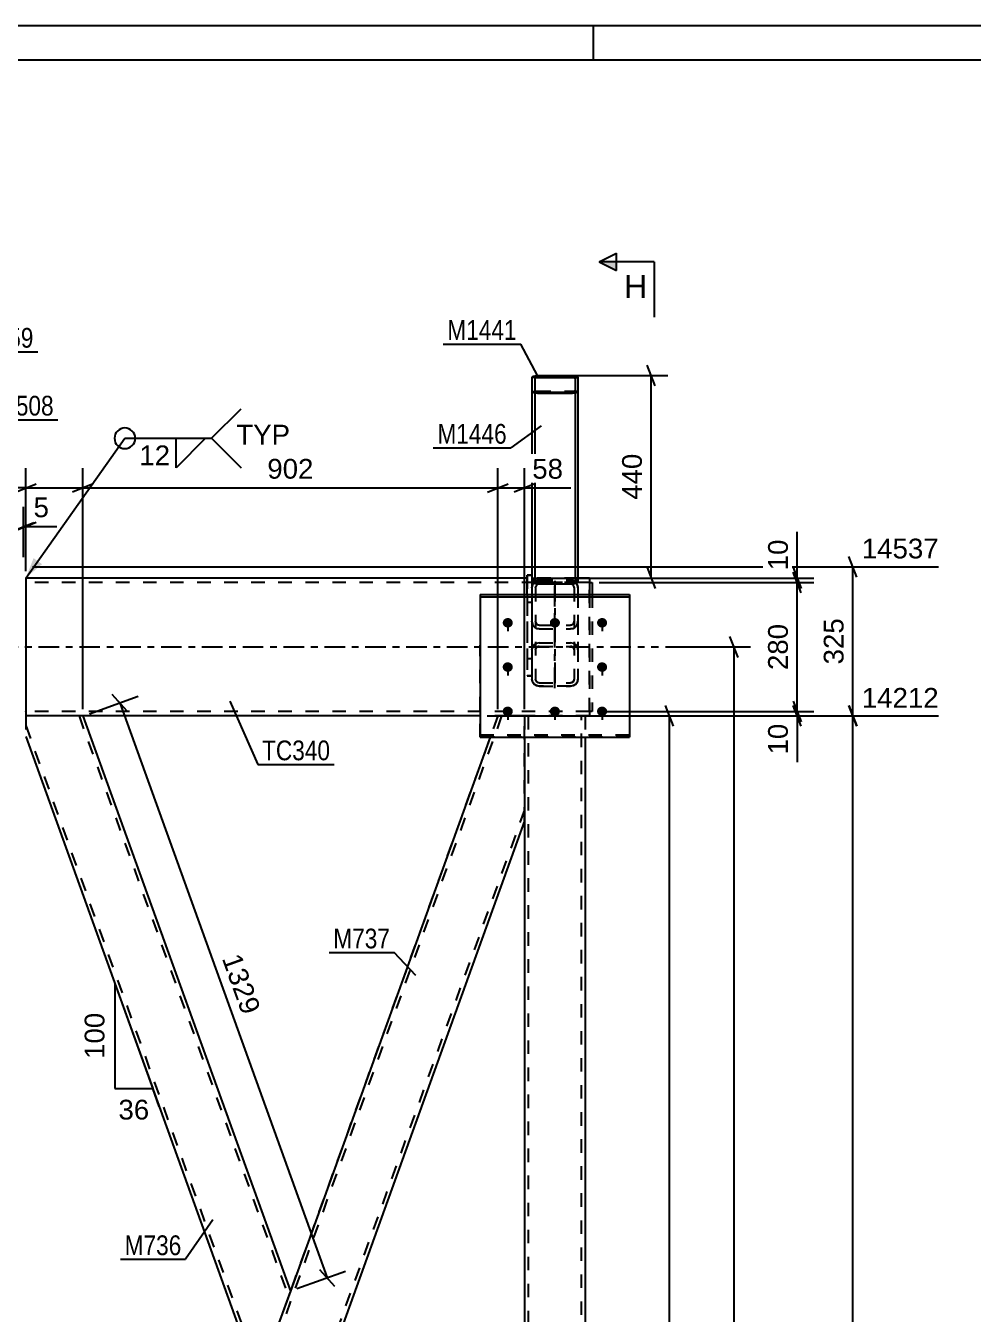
# Model space of a CAD drawing. Header units: millimetres. Extents: x -365 to 476, y -61 to 533.
# Drawn here: x -236.5 to -99.3, y 346.2 to 533 of the extents above; entities that cross this region are included whole.
import ezdxf

# ---------------------------------------------------------------- set-up
doc = ezdxf.new("R2010")
doc.units = ezdxf.units.MM
doc.linetypes.add('DXK_LINE_DOT2', pattern=[3.9198, 1.9599, -1.9599])
doc.linetypes.add('DXK_LINE_DOT3', pattern=[5.9187, 2.979, -0.9799, 0.9799, -0.9799])
doc.styles.add('Arial', font='arial.ttf', dxfattribs={"height": 0.2})
doc.styles.add('Arial Narrow', font='ARIALN.TTF', dxfattribs={"height": 0.2})

# ---------------------------------------------------------------- blocks, each defined once
blk = doc.blocks.new('Unknown-284858020-7668')
at = {"color": 5, "linetype": 'Continuous'}
for p, q in [((475.72, 533.03), (-365.28, 533.03)), ((-154.28, 528.03), (-154.28, 533.03)), ((470.72, 528.03), (-360.28, 528.03))]:
    blk.add_line(p, q, dxfattribs=at)
blk = doc.blocks.new('Part-284858020-14436 - 14428')
at = {"color": 7, "linetype": 'DXK_LINE_DOT2'}
for p, q in [((-162.56, 452.59), (-162.41, 452.62)), ((-162.41, 452.62), (-162.15, 452.68)), ((-162.15, 452.11), (-162.35, 452.07)), ((-162.15, 452.68), (-157.61, 452.68)), ((-162.15, 452.11), (-157.61, 452.11)), ((-157.61, 452.68), (-157.21, 452.59)), ((-157.41, 452.07), (-157.61, 452.11)), ((-163.21, 451.54), (-163.21, 438.29)), ((-162.64, 451.76), (-162.68, 451.54)), ((-162.68, 451.54), (-162.68, 438.29)), ((-157.08, 451.54), (-157.12, 451.76)), ((-157.08, 451.54), (-157.08, 438.29)), ((-156.55, 450.6), (-156.55, 438.29)), ((-163.13, 446.28), (-163.21, 446.72)), ((-162.68, 446.72), (-162.64, 446.5)), ((-157.12, 446.5), (-157.08, 446.72)), ((-156.55, 446.72), (-156.63, 446.28)), ((-162.15, 445.58), (-162.56, 445.67)), ((-162.35, 446.19), (-162.15, 446.15)), ((-162.15, 446.15), (-157.61, 446.15)), ((-162.15, 445.58), (-157.61, 445.58)), ((-157.61, 446.15), (-157.41, 446.19)), ((-157.21, 445.67), (-157.61, 445.58)), ((-163.13, 442.94), (-163.21, 442.55)), ((-162.9, 443.26), (-163.13, 442.94)), ((-162.56, 443.48), (-162.9, 443.26)), ((-162.68, 442.55), (-162.64, 442.75)), ((-162.64, 442.75), (-162.52, 442.91)), ((-162.15, 443.56), (-162.56, 443.48)), ((-162.52, 442.91), (-162.35, 443.02)), ((-162.35, 443.02), (-162.15, 443.05)), ((-162.15, 443.56), (-157.61, 443.56)), ((-162.15, 443.05), (-157.61, 443.05)), ((-157.21, 443.48), (-157.61, 443.56)), ((-157.61, 443.05), (-157.41, 443.02)), ((-157.41, 443.02), (-157.24, 442.91)), ((-157.24, 442.91), (-157.12, 442.75)), ((-156.86, 443.26), (-157.21, 443.48)), ((-157.12, 442.75), (-157.08, 442.55)), ((-156.63, 442.94), (-156.86, 443.26)), ((-156.55, 442.55), (-156.63, 442.94)), ((-163.21, 438.29), (-163.13, 437.91)), ((-163.13, 437.91), (-162.9, 437.59)), ((-162.9, 437.59), (-162.56, 437.37)), ((-162.64, 438.1), (-162.68, 438.29)), ((-162.52, 437.94), (-162.64, 438.1)), ((-162.56, 437.37), (-162.15, 437.29)), ((-162.35, 437.83), (-162.52, 437.94)), ((-162.15, 437.79), (-162.35, 437.83)), ((-162.15, 437.79), (-157.61, 437.79)), ((-162.15, 437.29), (-157.61, 437.29)), ((-157.41, 437.83), (-157.61, 437.79)), ((-157.61, 437.29), (-157.21, 437.37)), ((-157.24, 437.94), (-157.41, 437.83)), ((-157.12, 438.1), (-157.24, 437.94)), ((-157.21, 437.37), (-156.86, 437.59)), ((-157.08, 438.29), (-157.12, 438.1)), ((-156.86, 437.59), (-156.63, 437.91)), ((-156.63, 437.91), (-156.55, 438.29))]:
    blk.add_line(p, q, dxfattribs=at)
at = {"color": 7, "linetype": 'DXK_LINE_DOT3'}
blk.add_line((-159.88, 452.55), (-159.88, 437), dxfattribs=at)
at = {"color": 2, "linetype": 'Continuous'}
for p, q in [((-163.21, 451.54), (-163.13, 451.98)), ((-156.63, 451.98), (-156.55, 451.54)), ((-156.55, 451.54), (-156.55, 450.6))]:
    blk.add_line(p, q, dxfattribs=at)
for centre, start, end in [((-162.1, 451.58), 145.5068, 159.2417), ((-157.66, 451.58), 20.7583, 34.4932)]:
    blk.add_arc(centre, 1.1, start, end, dxfattribs=at)
at = {"color": 7, "linetype": 'DXK_LINE_DOT2'}
for centre, radius, start, end in [((-162.1, 451.58), 1.1, 114.32, 145.5068), ((-162.12, 451.56), 0.552, 114.32, 159.2417), ((-157.64, 451.56), 0.552, 20.7583, 65.68), ((-157.66, 451.58), 1.1, 34.4932, 65.68), ((-162.12, 446.7), 0.552, 200.7583, 245.68), ((-157.64, 446.7), 0.552, 294.32, 339.2417), ((-162.1, 446.67), 1.1, 200.7583, 245.68), ((-157.66, 446.67), 1.1, 294.32, 339.2417)]:
    blk.add_arc(centre, radius, start, end, dxfattribs=at)
blk = doc.blocks.new('Part-284858020-14429 - 14428')
at = {"color": 2, "linetype": 'Continuous'}
for p, q in [((-236.54, 452.97), (-236.54, 432.97)), ((-163.88, 452.97), (-236.54, 452.97)), ((-154.88, 452.97), (-156.55, 452.97)), ((-154.88, 452.97), (-154.88, 451.63)), ((-154.88, 451.63), (-154.88, 450.6)), ((-170.71, 432.97), (-236.54, 432.97))]:
    blk.add_line(p, q, dxfattribs=at)
at = {"color": 7, "linetype": 'DXK_LINE_DOT2'}
for p, q in [((-154.88, 452.3), (-236.54, 452.3)), ((-156.55, 452.97), (-163.88, 452.97)), ((-154.88, 452.86), (-154.88, 451.63)), ((-154.88, 450.6), (-154.88, 432.97)), ((-236.54, 433.63), (-236.54, 433.68)), ((-154.88, 433.63), (-236.54, 433.63)), ((-154.88, 433.63), (-154.88, 433.68)), ((-154.88, 432.97), (-170.71, 432.97))]:
    blk.add_line(p, q, dxfattribs=at)
at = {"color": 7, "linetype": 'DXK_LINE_DOT3'}
blk.add_line((-246.54, 442.97), (-144.88, 442.97), dxfattribs=at)
blk = doc.blocks.new('Part-284858020-14432 - 14428')
at = {"color": 2, "linetype": 'Continuous'}
for p, q in [((-236.55, 432.97), (-236.54, 432.97)), ((-228.26, 432.97), (-198.21, 349.61)), ((-236.55, 430), (-202.89, 336.63)), ((-198.21, 349.61), (-198.78, 348.03)), ((-198.78, 348.03), (-202.89, 336.63))]:
    blk.add_line(p, q, dxfattribs=at)
at = {"color": 7, "linetype": 'DXK_LINE_DOT2'}
for p, q in [((-228.26, 432.97), (-236.55, 432.97)), ((-236.55, 432.97), (-236.55, 430)), ((-236.55, 431.57), (-202.61, 337.42)), ((-236.54, 432.97), (-236.48, 432.97)), ((-228.83, 432.97), (-198.5, 348.82)), ((-198.26, 349.49), (-198.78, 348.03)), ((-202.61, 337.42), (-202.58, 337.48))]:
    blk.add_line(p, q, dxfattribs=at)
blk = doc.blocks.new('Part-284858020-14433 - 14428')
at = {"color": 7, "linetype": 'DXK_LINE_DOT2'}
for p, q in [((-164.28, 417.79), (-164.28, 432.97)), ((-164.28, 432.97), (-155.48, 432.97)), ((-163.75, 432.97), (-163.75, 240.3)), ((-156.01, 240.3), (-156.01, 432.97)), ((-155.48, 432.97), (-155.48, 429.88))]:
    blk.add_line(p, q, dxfattribs=at)
at = {"color": 2, "linetype": 'Continuous'}
for p, q in [((-155.48, 429.88), (-155.48, 240.3)), ((-164.28, 417.79), (-164.28, 255.48))]:
    blk.add_line(p, q, dxfattribs=at)
blk = doc.blocks.new('Part-284858020-14447 - 14428')
at = {"color": 7, "linetype": 'DXK_LINE_DOT2'}
for p, q in [((-162.15, 452.68), (-162.56, 452.59)), ((-162.35, 452.07), (-162.15, 452.11)), ((-162.15, 452.68), (-157.61, 452.68)), ((-162.15, 452.11), (-157.61, 452.11)), ((-157.21, 452.59), (-157.61, 452.68)), ((-157.61, 452.11), (-157.41, 452.07)), ((-163.13, 451.98), (-163.21, 451.54)), ((-163.21, 451.54), (-163.21, 438.29)), ((-162.68, 451.54), (-162.64, 451.76)), ((-162.68, 451.54), (-162.68, 438.29)), ((-157.12, 451.76), (-157.08, 451.54)), ((-157.08, 451.54), (-157.08, 438.29)), ((-156.55, 451.54), (-156.63, 451.98)), ((-156.55, 451.54), (-156.55, 438.29)), ((-163.21, 446.72), (-163.13, 446.28)), ((-162.64, 446.5), (-162.68, 446.72)), ((-157.08, 446.72), (-157.12, 446.5)), ((-156.63, 446.28), (-156.55, 446.72)), ((-162.56, 445.67), (-162.15, 445.58)), ((-162.15, 446.15), (-162.35, 446.19)), ((-162.15, 446.15), (-157.61, 446.15)), ((-162.15, 445.58), (-157.61, 445.58)), ((-157.41, 446.19), (-157.61, 446.15)), ((-157.61, 445.58), (-157.24, 445.66)), ((-157.24, 445.66), (-157.21, 445.67)), ((-163.21, 442.55), (-163.13, 442.94)), ((-163.13, 442.94), (-162.9, 443.26)), ((-162.64, 442.75), (-162.68, 442.55)), ((-162.52, 442.91), (-162.64, 442.75)), ((-162.35, 443.02), (-162.52, 442.91)), ((-162.15, 443.05), (-162.35, 443.02)), ((-162.15, 443.05), (-157.61, 443.05)), ((-157.41, 443.02), (-157.61, 443.05)), ((-157.24, 442.91), (-157.41, 443.02)), ((-157.12, 442.75), (-157.24, 442.91)), ((-157.08, 442.55), (-157.12, 442.75)), ((-156.86, 443.26), (-156.63, 442.94)), ((-156.63, 442.94), (-156.55, 442.55)), ((-163.13, 437.91), (-163.21, 438.29)), ((-162.9, 437.58), (-163.13, 437.91)), ((-162.56, 437.37), (-162.9, 437.58)), ((-162.68, 438.29), (-162.64, 438.1)), ((-162.64, 438.1), (-162.52, 437.94)), ((-162.15, 437.29), (-162.56, 437.37)), ((-162.52, 437.94), (-162.35, 437.83)), ((-162.35, 437.83), (-162.15, 437.79)), ((-162.15, 437.79), (-157.61, 437.79)), ((-157.61, 437.29), (-162.15, 437.29)), ((-157.61, 437.79), (-157.41, 437.83)), ((-157.21, 437.37), (-157.61, 437.29)), ((-157.41, 437.83), (-157.24, 437.94)), ((-157.24, 437.94), (-157.12, 438.1)), ((-156.86, 437.58), (-157.21, 437.37)), ((-157.12, 438.1), (-157.08, 438.29)), ((-156.63, 437.91), (-156.86, 437.58)), ((-156.55, 438.29), (-156.63, 437.91))]:
    blk.add_line(p, q, dxfattribs=at)
at = {"color": 7, "linetype": 'DXK_LINE_DOT3'}
blk.add_line((-159.88, 437), (-159.88, 452.55), dxfattribs=at)
at = {"color": 7, "linetype": 'DXK_LINE_DOT2'}
for centre, radius, start, end in [((-162.1, 451.58), 1.1, 114.32, 159.2417), ((-162.12, 451.56), 0.552, 114.32, 159.2417), ((-157.64, 451.56), 0.552, 20.7583, 65.68), ((-157.66, 451.58), 1.1, 20.7583, 65.68), ((-162.12, 446.7), 0.552, 200.7583, 245.68), ((-157.64, 446.7), 0.552, 294.32, 339.2417), ((-162.1, 446.67), 1.1, 200.7583, 245.68), ((-157.66, 446.67), 1.1, 294.32, 339.2417)]:
    blk.add_arc(centre, radius, start, end, dxfattribs=at)
blk = doc.blocks.new('Part-284858020-14449 - 14428')
at = {"color": 7, "linetype": 'DXK_LINE_DOT2'}
for p, q in [((-170.71, 429.88), (-170.71, 443.25)), ((-149.05, 443.25), (-149.05, 429.88)), ((-170.71, 430.24), (-149.05, 430.24)), ((-149.05, 429.88), (-170.71, 429.88))]:
    blk.add_line(p, q, dxfattribs=at)
blk = doc.blocks.new('Part-284858020-14450 - 14428')
at = {"color": 2, "linetype": 'Continuous'}
for p, q in [((-170.71, 450.6), (-149.05, 450.6)), ((-170.71, 450.6), (-170.71, 429.88)), ((-170.71, 450.24), (-149.05, 450.24)), ((-149.05, 450.6), (-149.05, 429.88)), ((-170.71, 429.88), (-149.05, 429.88))]:
    blk.add_line(p, q, dxfattribs=at)
at = {"color": 7, "linetype": 'DXK_LINE_DOT2'}
blk.add_line((-170.71, 430.24), (-149.05, 430.24), dxfattribs=at)
blk = doc.blocks.new('Part-284858020-14461 - 14428')
at = {"color": 7, "linetype": 'DXK_LINE_DOT2'}
for p, q in [((-163.21, 453.38), (-163.88, 453.38)), ((-163.88, 453.38), (-163.88, 438.81)), ((-163.21, 453.38), (-163.21, 438.81)), ((-163.88, 449.46), (-163.21, 449.46)), ((-163.88, 441.32), (-163.21, 441.32)), ((-163.21, 438.81), (-163.88, 438.81))]:
    blk.add_line(p, q, dxfattribs=at)
blk = doc.blocks.new('Part-284858020-14462 - 14428')
at = {"color": 2, "linetype": 'Continuous'}
for p, q in [((-163.88, 450.6), (-163.88, 453.38)), ((-163.88, 453.38), (-163.21, 453.38)), ((-163.21, 453.1), (-163.21, 450.6))]:
    blk.add_line(p, q, dxfattribs=at)
at = {"color": 7, "linetype": 'DXK_LINE_DOT2'}
for p, q in [((-163.21, 453.38), (-163.21, 451.54)), ((-163.88, 450.6), (-163.88, 438.81)), ((-163.21, 450.6), (-163.21, 438.81)), ((-163.88, 449.46), (-163.21, 449.46)), ((-163.88, 441.32), (-163.21, 441.32)), ((-163.88, 438.81), (-163.21, 438.81))]:
    blk.add_line(p, q, dxfattribs=at)
blk = doc.blocks.new('Part-284858020-14485 - 14428')
at = {"color": 2, "linetype": 'Continuous'}
for p, q in [((-163.21, 482.03), (-163.15, 482.14)), ((-163.21, 482.03), (-163.21, 481.91)), ((-163.15, 482.14), (-162.98, 482.24)), ((-162.98, 482.24), (-162.72, 482.3)), ((-162.72, 482.3), (-162.41, 482.32)), ((-162.41, 482.32), (-157.35, 482.32)), ((-157.35, 482.32), (-157.04, 482.3)), ((-157.04, 482.3), (-156.78, 482.24)), ((-156.78, 482.24), (-156.61, 482.14)), ((-156.61, 482.14), (-156.55, 482.03)), ((-156.55, 482.03), (-156.55, 481.91))]:
    blk.add_line(p, q, dxfattribs=at)
at = {"color": 7, "linetype": 'DXK_LINE_DOT2'}
for p, q in [((-163.21, 481.91), (-163.21, 452.52)), ((-162.78, 482.09), (-162.81, 482.03)), ((-162.81, 482.03), (-162.81, 452.52)), ((-162.7, 482.13), (-162.78, 482.09)), ((-162.57, 482.16), (-162.7, 482.13)), ((-162.41, 482.18), (-162.57, 482.16)), ((-162.41, 482.18), (-157.35, 482.18)), ((-157.19, 482.16), (-157.35, 482.18)), ((-157.06, 482.13), (-157.19, 482.16)), ((-156.98, 482.09), (-157.06, 482.13)), ((-156.95, 482.03), (-156.98, 482.09)), ((-156.95, 482.03), (-156.95, 452.52)), ((-156.55, 481.91), (-156.55, 452.52)), ((-163.15, 480.07), (-163.21, 480.19)), ((-162.98, 479.98), (-163.15, 480.07)), ((-162.81, 480.19), (-162.78, 480.13)), ((-162.78, 480.13), (-162.7, 480.08)), ((-162.7, 480.08), (-162.57, 480.05)), ((-162.57, 480.05), (-162.41, 480.04)), ((-162.41, 480.04), (-157.35, 480.04)), ((-157.35, 480.04), (-157.19, 480.05)), ((-157.19, 480.05), (-157.06, 480.08)), ((-157.06, 480.08), (-156.98, 480.13)), ((-156.98, 480.13), (-156.95, 480.19)), ((-156.61, 480.07), (-156.78, 479.98)), ((-156.55, 480.19), (-156.61, 480.07)), ((-162.72, 479.92), (-162.98, 479.98)), ((-162.41, 479.89), (-162.72, 479.92)), ((-162.41, 479.89), (-157.35, 479.89)), ((-157.04, 479.92), (-157.35, 479.89)), ((-156.78, 479.98), (-157.04, 479.92)), ((-156.55, 452.97), (-163.21, 452.97)), ((-163.21, 452.67), (-162.81, 452.67)), ((-163.21, 452.52), (-163.15, 452.41)), ((-163.15, 452.41), (-162.98, 452.31)), ((-162.98, 452.31), (-162.72, 452.25)), ((-162.78, 452.46), (-162.81, 452.52)), ((-162.7, 452.41), (-162.78, 452.46)), ((-162.72, 452.25), (-162.41, 452.23)), ((-162.57, 452.38), (-162.7, 452.41)), ((-162.41, 452.37), (-162.57, 452.38)), ((-162.41, 452.37), (-157.35, 452.37)), ((-162.41, 452.23), (-157.35, 452.23)), ((-157.19, 452.38), (-157.35, 452.37)), ((-157.35, 452.23), (-157.04, 452.25)), ((-157.06, 452.41), (-157.19, 452.38)), ((-156.98, 452.46), (-157.06, 452.41)), ((-157.04, 452.25), (-156.78, 452.31)), ((-156.95, 452.52), (-156.98, 452.46)), ((-156.95, 452.67), (-156.55, 452.67)), ((-156.78, 452.31), (-156.61, 452.41)), ((-156.61, 452.41), (-156.55, 452.52))]:
    blk.add_line(p, q, dxfattribs=at)
blk = doc.blocks.new('Part-284858020-14488 - 14428')
at = {"color": 2, "linetype": 'Continuous'}
for p, q in [((-163.15, 482.02), (-163.21, 481.91)), ((-163.21, 481.91), (-163.21, 453.1)), ((-162.98, 482.12), (-163.15, 482.02)), ((-162.72, 482.18), (-162.98, 482.12)), ((-162.81, 481.91), (-162.78, 481.97)), ((-162.81, 481.91), (-162.81, 480.07)), ((-162.78, 481.97), (-162.7, 482.01)), ((-162.41, 482.2), (-162.72, 482.18)), ((-162.7, 482.01), (-162.57, 482.04)), ((-162.57, 482.04), (-162.41, 482.05)), ((-162.41, 482.2), (-157.35, 482.2)), ((-162.41, 482.05), (-157.35, 482.05)), ((-157.04, 482.18), (-157.35, 482.2)), ((-157.35, 482.05), (-157.19, 482.04)), ((-157.19, 482.04), (-157.06, 482.01)), ((-157.06, 482.01), (-156.98, 481.97)), ((-156.78, 482.12), (-157.04, 482.18)), ((-156.98, 481.97), (-156.95, 481.91)), ((-156.95, 481.91), (-156.95, 480.07)), ((-156.61, 482.02), (-156.78, 482.12)), ((-156.55, 481.91), (-156.61, 482.02)), ((-156.55, 481.91), (-156.55, 452.4)), ((-163.21, 480.07), (-163.15, 479.95)), ((-162.78, 480.01), (-162.81, 480.07)), ((-156.95, 480.07), (-156.98, 480.01)), ((-156.61, 479.95), (-156.55, 480.07)), ((-163.15, 479.95), (-162.98, 479.86)), ((-162.98, 479.86), (-162.72, 479.8)), ((-162.7, 479.96), (-162.78, 480.01)), ((-162.72, 479.8), (-162.41, 479.77)), ((-162.57, 479.93), (-162.7, 479.96)), ((-162.41, 479.92), (-162.57, 479.93)), ((-162.41, 479.92), (-157.35, 479.92)), ((-162.41, 479.77), (-157.35, 479.77)), ((-157.19, 479.93), (-157.35, 479.92)), ((-157.35, 479.77), (-157.04, 479.8)), ((-157.06, 479.96), (-157.19, 479.93)), ((-156.98, 480.01), (-157.06, 479.96)), ((-157.04, 479.8), (-156.78, 479.86)), ((-156.78, 479.86), (-156.61, 479.95)), ((-163.15, 452.28), (-163.21, 452.4)), ((-162.98, 452.19), (-163.15, 452.28)), ((-162.72, 452.13), (-162.98, 452.19)), ((-162.41, 452.11), (-162.72, 452.13)), ((-162.41, 452.11), (-157.35, 452.11)), ((-157.04, 452.13), (-157.35, 452.11)), ((-156.78, 452.19), (-157.04, 452.13)), ((-156.61, 452.28), (-156.78, 452.19)), ((-156.55, 452.4), (-156.61, 452.28))]:
    blk.add_line(p, q, dxfattribs=at)
at = {"color": 7, "linetype": 'DXK_LINE_DOT2'}
for p, q in [((-162.81, 480.07), (-162.81, 452.4)), ((-156.95, 480.07), (-156.95, 452.4)), ((-163.21, 453.1), (-163.21, 452.4)), ((-156.55, 452.97), (-163.21, 452.97)), ((-163.21, 452.67), (-162.81, 452.67)), ((-162.81, 452.4), (-162.78, 452.34)), ((-162.78, 452.34), (-162.7, 452.29)), ((-162.7, 452.29), (-162.57, 452.26)), ((-162.57, 452.26), (-162.41, 452.25)), ((-162.41, 452.25), (-157.35, 452.25)), ((-157.35, 452.25), (-157.19, 452.26)), ((-157.19, 452.26), (-157.06, 452.29)), ((-157.06, 452.29), (-156.98, 452.34)), ((-156.98, 452.34), (-156.95, 452.4)), ((-156.95, 452.67), (-156.55, 452.67))]:
    blk.add_line(p, q, dxfattribs=at)
blk = doc.blocks.new('Part-284858020-14496 - 14428')
at = {"color": 2, "linetype": 'Continuous'}
for p, q in [((-154.88, 452.3), (-154.48, 452.3)), ((-154.48, 452.3), (-154.48, 450.6))]:
    blk.add_line(p, q, dxfattribs=at)
at = {"color": 7, "linetype": 'DXK_LINE_DOT2'}
for p, q in [((-154.88, 433.63), (-154.88, 452.3)), ((-154.48, 450.6), (-154.48, 433.63)), ((-154.48, 433.63), (-154.88, 433.63))]:
    blk.add_line(p, q, dxfattribs=at)
blk = doc.blocks.new('Part-284858020-14498 - 14428')
at = {"color": 7, "linetype": 'DXK_LINE_DOT2'}
for p, q in [((-167.6, 432.97), (-236.55, 241.69)), ((-168.16, 432.97), (-202.89, 336.63)), ((-164.28, 432.97), (-168.16, 432.97)), ((-164.28, 432.97), (-164.28, 429.88)), ((-164.28, 419.36), (-228.83, 240.3)), ((-198.21, 349.61), (-202.89, 336.63))]:
    blk.add_line(p, q, dxfattribs=at)
at = {"color": 2, "linetype": 'Continuous'}
for p, q in [((-169.27, 429.88), (-198.21, 349.61)), ((-164.28, 429.88), (-164.28, 417.79)), ((-164.28, 417.79), (-193.54, 336.63))]:
    blk.add_line(p, q, dxfattribs=at)
blk = doc.blocks.new('Bolt-284858020-14542 - 14428')
at = {"color": 1, "linetype": 'DXK_LINE_DOT2'}
for p, q in [((-166.71, 440.72), (-166.71, 438.83)), ((-153.05, 440.72), (-153.05, 438.83)), ((-166.71, 434.3), (-166.71, 432.41)), ((-159.88, 434.3), (-159.88, 432.41)), ((-153.05, 434.3), (-153.05, 432.41))]:
    blk.add_line(p, q, dxfattribs=at)
blk = doc.blocks.new('Bolt-284858020-14543 - 14428')
at = {"linetype": 'Continuous'}
for points in [[(-166.71, 447.17), (-166.56, 447.15), (-166.42, 447.11), (-166.28, 447.04), (-166.17, 446.94), (-166.08, 446.82), (-166.02, 446.69), (-165.98, 446.55), (-165.98, 446.41), (-166.02, 446.27), (-166.08, 446.14), (-166.17, 446.02), (-166.28, 445.92), (-166.42, 445.85), (-166.56, 445.81), (-166.71, 445.79), (-166.87, 445.81), (-167.01, 445.85), (-167.14, 445.92), (-167.26, 446.02), (-167.35, 446.14), (-167.41, 446.27), (-167.44, 446.41), (-167.44, 446.55), (-167.41, 446.69), (-167.35, 446.82), (-167.26, 446.94), (-167.14, 447.04), (-167.01, 447.11), (-166.87, 447.15)], [(-159.88, 447.17), (-159.73, 447.15), (-159.58, 447.11), (-159.45, 447.04), (-159.34, 446.94), (-159.25, 446.82), (-159.18, 446.69), (-159.15, 446.55), (-159.15, 446.41), (-159.18, 446.27), (-159.25, 446.14), (-159.34, 446.02), (-159.45, 445.92), (-159.58, 445.85), (-159.73, 445.81), (-159.88, 445.79), (-160.03, 445.81), (-160.18, 445.85), (-160.31, 445.92), (-160.43, 446.02), (-160.52, 446.14), (-160.58, 446.27), (-160.61, 446.41), (-160.61, 446.55), (-160.58, 446.69), (-160.52, 446.82), (-160.43, 446.94), (-160.31, 447.04), (-160.18, 447.11), (-160.03, 447.15)], [(-153.05, 447.17), (-152.89, 447.15), (-152.75, 447.11), (-152.62, 447.04), (-152.5, 446.94), (-152.41, 446.82), (-152.35, 446.69), (-152.32, 446.55), (-152.32, 446.41), (-152.35, 446.27), (-152.41, 446.14), (-152.5, 446.02), (-152.62, 445.92), (-152.75, 445.85), (-152.89, 445.81), (-153.05, 445.79), (-153.2, 445.81), (-153.35, 445.85), (-153.48, 445.92), (-153.59, 446.02), (-153.68, 446.14), (-153.74, 446.27), (-153.78, 446.41), (-153.78, 446.55), (-153.74, 446.69), (-153.68, 446.82), (-153.59, 446.94), (-153.48, 447.04), (-153.35, 447.11), (-153.2, 447.15)], [(-166.71, 440.75), (-166.56, 440.73), (-166.42, 440.69), (-166.28, 440.62), (-166.17, 440.52), (-166.08, 440.4), (-166.02, 440.27), (-165.98, 440.13), (-165.98, 439.99), (-166.02, 439.85), (-166.08, 439.71), (-166.17, 439.6), (-166.28, 439.5), (-166.42, 439.43), (-166.56, 439.38), (-166.71, 439.37), (-166.87, 439.38), (-167.01, 439.43), (-167.14, 439.5), (-167.26, 439.6), (-167.35, 439.71), (-167.41, 439.85), (-167.44, 439.99), (-167.44, 440.13), (-167.41, 440.27), (-167.35, 440.4), (-167.26, 440.52), (-167.14, 440.62), (-167.01, 440.69), (-166.87, 440.73)], [(-153.05, 440.75), (-152.89, 440.73), (-152.75, 440.69), (-152.62, 440.62), (-152.5, 440.52), (-152.41, 440.4), (-152.35, 440.27), (-152.32, 440.13), (-152.32, 439.99), (-152.35, 439.85), (-152.41, 439.71), (-152.5, 439.6), (-152.62, 439.5), (-152.75, 439.43), (-152.89, 439.38), (-153.05, 439.37), (-153.2, 439.38), (-153.35, 439.43), (-153.48, 439.5), (-153.59, 439.6), (-153.68, 439.71), (-153.74, 439.85), (-153.78, 439.99), (-153.78, 440.13), (-153.74, 440.27), (-153.68, 440.4), (-153.59, 440.52), (-153.48, 440.62), (-153.35, 440.69), (-153.2, 440.73)], [(-166.71, 434.33), (-166.56, 434.31), (-166.42, 434.27), (-166.28, 434.2), (-166.17, 434.1), (-166.08, 433.98), (-166.02, 433.85), (-165.98, 433.71), (-165.98, 433.57), (-166.02, 433.42), (-166.08, 433.29), (-166.17, 433.18), (-166.28, 433.08), (-166.42, 433.01), (-166.56, 432.96), (-166.71, 432.95), (-166.87, 432.96), (-167.01, 433.01), (-167.14, 433.08), (-167.26, 433.18), (-167.35, 433.29), (-167.41, 433.42), (-167.44, 433.57), (-167.44, 433.71), (-167.41, 433.85), (-167.35, 433.98), (-167.26, 434.1), (-167.14, 434.2), (-167.01, 434.27), (-166.87, 434.31)], [(-159.88, 434.33), (-159.73, 434.31), (-159.58, 434.27), (-159.45, 434.2), (-159.34, 434.1), (-159.25, 433.98), (-159.18, 433.85), (-159.15, 433.71), (-159.15, 433.57), (-159.18, 433.42), (-159.25, 433.29), (-159.34, 433.18), (-159.45, 433.08), (-159.58, 433.01), (-159.73, 432.96), (-159.88, 432.95), (-160.03, 432.96), (-160.18, 433.01), (-160.31, 433.08), (-160.43, 433.18), (-160.52, 433.29), (-160.58, 433.42), (-160.61, 433.57), (-160.61, 433.71), (-160.58, 433.85), (-160.52, 433.98), (-160.43, 434.1), (-160.31, 434.2), (-160.18, 434.27), (-160.03, 434.31)], [(-153.05, 434.33), (-152.89, 434.31), (-152.75, 434.27), (-152.62, 434.2), (-152.5, 434.1), (-152.41, 433.98), (-152.35, 433.85), (-152.32, 433.71), (-152.32, 433.57), (-152.35, 433.42), (-152.41, 433.29), (-152.5, 433.18), (-152.62, 433.08), (-152.75, 433.01), (-152.89, 432.96), (-153.05, 432.95), (-153.2, 432.96), (-153.35, 433.01), (-153.48, 433.08), (-153.59, 433.18), (-153.68, 433.29), (-153.74, 433.42), (-153.78, 433.57), (-153.78, 433.71), (-153.74, 433.85), (-153.68, 433.98), (-153.59, 434.1), (-153.48, 434.2), (-153.35, 434.27), (-153.2, 434.31)]]:
    blk.add_hatch(color=1, dxfattribs=at).paths.add_polyline_path(points)
at = {"color": 1, "linetype": 'Continuous'}
for p, q in [((-166.71, 447.14), (-166.71, 445.25)), ((-159.88, 447.14), (-159.88, 445.25)), ((-153.05, 447.14), (-153.05, 445.25)), ((-166.71, 440.72), (-166.71, 438.83)), ((-153.05, 440.72), (-153.05, 438.83)), ((-166.71, 434.3), (-166.71, 432.41)), ((-159.88, 434.3), (-159.88, 432.41)), ((-153.05, 434.3), (-153.05, 432.41))]:
    blk.add_line(p, q, dxfattribs=at)
blk = doc.blocks.new('StraightDimension-284858020-29409 - 14428')
at = {"color": 7, "linetype": 'Continuous'}
for p, q in [((-116.11, 431.47), (-117.31, 434.47)), ((-169.71, 432.97), (-104.29, 432.97)), ((-116.71, 220.3), (-116.71, 432.97))]:
    blk.add_line(p, q, dxfattribs=at)
at = {"color": 0, "linetype": 'Continuous'}
blk.add_wipeout([(-103.69, 433.57), (-103.69, 437.77), (-116.01, 437.77), (-116.01, 433.57)], dxfattribs=at)
at = {"color": 3, "linetype": 'Continuous', "style": 'Arial'}
blk.add_text('14212', height=2.865, dxfattribs=at).set_placement((-115.41, 434.17))
blk = doc.blocks.new('StraightDimension-284858020-29408 - 14428')
at = {"color": 7, "linetype": 'Continuous'}
for p, q in [((-116.11, 453.11), (-117.31, 456.11)), ((-235.55, 454.61), (-104.29, 454.61)), ((-116.71, 432.97), (-116.71, 454.61)), ((-117.31, 434.47), (-116.11, 431.47)), ((-169.71, 432.97), (-104.29, 432.97))]:
    blk.add_line(p, q, dxfattribs=at)
at = {"color": 0, "linetype": 'Continuous'}
blk.add_wipeout([(-103.69, 455.21), (-103.69, 459.41), (-116.01, 459.41), (-116.01, 455.21)], dxfattribs=at)
at = {"color": 0}
blk.add_wipeout([(-117.46, 447.72), (-121.66, 447.72), (-121.66, 439.85), (-117.46, 439.85)], dxfattribs=at)
at = {"color": 3, "linetype": 'Continuous', "style": 'Arial'}
blk.add_text('14537', height=2.865, dxfattribs=at).set_placement((-115.41, 455.81))
at = {"color": 3, "style": 'Arial'}
blk.add_text('325', height=2.865, rotation=90.0002, dxfattribs=at).set_placement((-118.06, 440.45))
blk = doc.blocks.new('StraightDimension-284858020-17441 - 14428')
at = {"color": 7, "linetype": 'Continuous'}
for p, q in [((-168.16, 433.97), (-168.16, 468.87)), ((-164.28, 433.97), (-164.28, 468.87)), ((-169.66, 465.42), (-166.66, 466.62)), ((-168.16, 466.02), (-164.28, 466.02)), ((-162.78, 466.62), (-165.78, 465.42))]:
    blk.add_line(p, q, dxfattribs=at)
at = {"color": 0}
blk.add_wipeout([(-158.11, 466.77), (-158.11, 470.97), (-163.76, 470.97), (-163.76, 466.77)], dxfattribs=at)
at = {"color": 7, "linetype": 'Continuous'}
blk.add_line((-164.28, 466.02), (-157.58, 466.02), dxfattribs=at)
blk.add_line((-164.28, 466.02), (-157.58, 466.02), dxfattribs=at)
at = {"color": 3, "style": 'Arial'}
blk.add_text('58', height=2.865, dxfattribs=at).set_placement((-163.16, 467.37))
blk = doc.blocks.new('StraightDimension-284858020-17542 - 14428')
at = {"color": 7, "linetype": 'Continuous'}
for p, q in [((-143.88, 442.97), (-131.52, 442.97)), ((-133.32, 441.47), (-134.52, 444.47)), ((-133.92, 230.3), (-133.92, 442.97))]:
    blk.add_line(p, q, dxfattribs=at)
blk = doc.blocks.new('StraightDimension-284858020-17304 - 14428')
at = {"color": 7, "linetype": 'Continuous'}
for p, q in [((-145.33, 480.82), (-146.53, 483.82)), ((-158.88, 482.32), (-143.53, 482.32)), ((-145.93, 452.97), (-145.93, 482.32)), ((-146.53, 454.47), (-145.33, 451.47)), ((-163.28, 452.97), (-143.53, 452.97))]:
    blk.add_line(p, q, dxfattribs=at)
at = {"color": 0}
blk.add_wipeout([(-146.68, 471.58), (-150.88, 471.58), (-150.88, 463.71), (-146.68, 463.71)], dxfattribs=at)
at = {"color": 3, "style": 'Arial'}
blk.add_text('440', height=2.865, rotation=90.0002, dxfattribs=at).set_placement((-147.28, 464.31))
blk = doc.blocks.new('StraightDimension-284858020-17442 - 14428')
at = {"color": 7, "linetype": 'Continuous'}
for p, q in [((-228.26, 433.97), (-228.26, 468.87)), ((-168.16, 433.97), (-168.16, 468.87)), ((-226.76, 466.62), (-229.76, 465.42)), ((-228.26, 466.02), (-168.16, 466.02)), ((-169.66, 465.42), (-166.66, 466.62))]:
    blk.add_line(p, q, dxfattribs=at)
at = {"color": 0}
blk.add_wipeout([(-194.28, 466.77), (-194.28, 470.97), (-202.15, 470.97), (-202.15, 466.77)], dxfattribs=at)
at = {"color": 3, "style": 'Arial'}
blk.add_text('902', height=2.865, dxfattribs=at).set_placement((-201.55, 467.37))
blk = doc.blocks.new('StraightDimension-284858020-17443 - 14428')
at = {"color": 7, "linetype": 'Continuous'}
for p, q in [((-236.55, 453.97), (-236.55, 468.87)), ((-228.26, 433.97), (-228.26, 468.87)), ((-238.05, 465.42), (-235.05, 466.62)), ((-236.55, 466.02), (-228.26, 466.02)), ((-226.76, 466.62), (-229.76, 465.42))]:
    blk.add_line(p, q, dxfattribs=at)
at = {"color": 0}
blk.add_wipeout([(-237.07, 466.77), (-237.07, 470.97), (-244.94, 470.97), (-244.94, 466.77)], dxfattribs=at)
at = {"color": 7, "linetype": 'Continuous'}
blk.add_line((-236.55, 466.02), (-245.47, 466.02), dxfattribs=at)
blk.add_line((-236.55, 466.02), (-245.47, 466.02), dxfattribs=at)
at = {"color": 3, "style": 'Arial'}
blk.add_text('124', height=2.865, dxfattribs=at).set_placement((-244.34, 467.37))
blk = doc.blocks.new('StraightDimension-284858020-17589 - 14428')
at = {"color": 7, "linetype": 'Continuous'}
for p, q in [((-142.68, 431.47), (-143.88, 434.47)), ((-154.48, 432.97), (-140.88, 432.97)), ((-143.28, 240.3), (-143.28, 432.97))]:
    blk.add_line(p, q, dxfattribs=at)
blk = doc.blocks.new('StraightDimension-284858020-17695 - 14428')
at = {"color": 7, "linetype": 'Continuous'}
for p, q in [((-227.32, 433.3), (-220.26, 435.85)), ((-221.87, 433.67), (-224.02, 436.09)), ((-222.94, 434.88), (-192.89, 351.52)), ((-197.27, 349.95), (-190.21, 352.49)), ((-193.97, 352.73), (-191.82, 350.32))]:
    blk.add_line(p, q, dxfattribs=at)
at = {"color": 0}
blk.add_wipeout([(-205.5, 388.71), (-201.55, 390.13), (-204.97, 399.63), (-208.93, 398.21)], dxfattribs=at)
at = {"color": 3, "style": 'Arial'}
blk.add_text('1329', height=2.865, rotation=-70.1759, dxfattribs=at).set_placement((-208.16, 397.84))
blk = doc.blocks.new('AngleDimension-284858020-17747 - 14428')
at = {"color": 7, "linetype": 'Continuous'}
for p, q in [((-223.65, 394.21), (-218.15, 378.97)), ((-223.65, 394.21), (-223.65, 378.97)), ((-223.65, 378.97), (-218.15, 378.97)), ((-217.21, 376.34), (-218.15, 378.97))]:
    blk.add_line(p, q, dxfattribs=at)
at = {"color": 0}
for points in [[(-224.55, 390.53), (-228.75, 390.53), (-228.75, 382.66), (-224.55, 382.66)], [(-218.08, 373.87), (-218.08, 378.07), (-223.72, 378.07), (-223.72, 373.87)]]:
    blk.add_wipeout(points, dxfattribs=at)
at = {"color": 3, "style": 'Arial'}
blk.add_text('100', height=2.865, rotation=90.0002, dxfattribs=at).set_placement((-225.15, 383.26))
blk.add_text('36', height=2.865, dxfattribs=at).set_placement((-223.12, 374.47))
blk = doc.blocks.new('StraightDimension-284858020-18887 - 14428')
at = {"color": 7, "linetype": 'Continuous'}
for p, q in [((-125.38, 454.47), (-124.18, 451.47)), ((-153.88, 452.97), (-122.38, 452.97)), ((-153.48, 452.3), (-122.38, 452.3)), ((-124.18, 450.8), (-125.38, 453.8)), ((-124.78, 452.3), (-124.78, 452.97))]:
    blk.add_line(p, q, dxfattribs=at)
at = {"color": 0}
blk.add_wipeout([(-125.53, 459.14), (-129.73, 459.14), (-129.73, 453.49), (-125.53, 453.49)], dxfattribs=at)
at = {"color": 7, "linetype": 'Continuous'}
blk.add_line((-124.78, 452.97), (-124.78, 459.66), dxfattribs=at)
blk.add_line((-124.78, 452.97), (-124.78, 459.66), dxfattribs=at)
at = {"color": 3, "style": 'Arial'}
blk.add_text('10', height=2.865, rotation=90.0002, dxfattribs=at).set_placement((-126.13, 454.09))
blk = doc.blocks.new('StraightDimension-284858020-18888 - 14428')
at = {"color": 7, "linetype": 'Continuous'}
for p, q in [((-153.48, 452.3), (-122.38, 452.3)), ((-124.18, 450.8), (-125.38, 453.8)), ((-124.78, 433.63), (-124.78, 452.3)), ((-153.48, 433.63), (-122.38, 433.63)), ((-125.38, 435.13), (-124.18, 432.13))]:
    blk.add_line(p, q, dxfattribs=at)
at = {"color": 0}
blk.add_wipeout([(-125.53, 446.9), (-129.73, 446.9), (-129.73, 439.03), (-125.53, 439.03)], dxfattribs=at)
at = {"color": 3, "style": 'Arial'}
blk.add_text('280', height=2.865, rotation=90.0002, dxfattribs=at).set_placement((-126.13, 439.63))
blk = doc.blocks.new('StraightDimension-284858020-18889 - 14428')
at = {"color": 7, "linetype": 'Continuous'}
for p, q in [((-153.48, 433.63), (-122.38, 433.63)), ((-125.38, 435.13), (-124.18, 432.13)), ((-124.18, 431.47), (-125.38, 434.47)), ((-124.78, 432.97), (-124.78, 433.63)), ((-153.88, 432.97), (-122.38, 432.97))]:
    blk.add_line(p, q, dxfattribs=at)
at = {"color": 0}
blk.add_wipeout([(-125.53, 432.44), (-129.73, 432.44), (-129.73, 426.79), (-125.53, 426.79)], dxfattribs=at)
at = {"color": 7, "linetype": 'Continuous'}
blk.add_line((-124.78, 432.97), (-124.78, 426.27), dxfattribs=at)
blk.add_line((-124.78, 432.97), (-124.78, 426.27), dxfattribs=at)
at = {"color": 3, "style": 'Arial'}
blk.add_text('10', height=2.865, rotation=90.0002, dxfattribs=at).set_placement((-126.13, 427.39))
blk = doc.blocks.new('StraightDimension-284858020-29393 - 14428')
at = {"color": 7, "linetype": 'Continuous'}
for p, q in [((-236.88, 456.01), (-236.88, 463.28)), ((-236.55, 455.61), (-236.55, 463.28)), ((-238.38, 459.83), (-235.38, 461.03)), ((-235.05, 461.03), (-238.05, 459.83)), ((-236.88, 460.43), (-236.55, 460.43))]:
    blk.add_line(p, q, dxfattribs=at)
at = {"color": 0}
blk.add_wipeout([(-232.6, 461.18), (-232.6, 465.38), (-236.02, 465.38), (-236.02, 461.18)], dxfattribs=at)
at = {"color": 7, "linetype": 'Continuous'}
blk.add_line((-236.55, 460.43), (-232.07, 460.43), dxfattribs=at)
blk.add_line((-236.55, 460.43), (-232.07, 460.43), dxfattribs=at)
at = {"color": 3, "style": 'Arial'}
blk.add_text('5', height=2.87, dxfattribs=at).set_placement((-235.42, 461.78))
blk = doc.blocks.new('Mark-284858020-17632 - 14428')
at = {"color": 0}
blk.add_wipeout([(-232.48, 476.52), (-232.48, 479.52), (-242.54, 479.52), (-242.54, 476.52)], dxfattribs=at)
blk.add_wipeout([(-232.48, 476.52), (-232.48, 479.52), (-242.54, 479.52), (-242.54, 476.52)], dxfattribs=at)
at = {"color": 30, "linetype": 'Continuous'}
for p, q in [((-249.88, 471.96), (-243.14, 475.92)), ((-243.14, 475.92), (-231.88, 475.92))]:
    blk.add_line(p, q, dxfattribs=at)
at = {"color": 3, "style": 'Arial Narrow'}
blk.add_text('M1508', height=2.863, dxfattribs=at).set_placement((-242.54, 476.52))
blk = doc.blocks.new('Mark-284858020-17635 - 14428')
at = {"color": 0}
blk.add_wipeout([(-183.77, 399.28), (-183.77, 402.28), (-191.99, 402.28), (-191.99, 399.28)], dxfattribs=at)
blk.add_wipeout([(-183.77, 399.28), (-183.77, 402.28), (-191.99, 402.28), (-191.99, 399.28)], dxfattribs=at)
at = {"color": 30, "linetype": 'Continuous'}
for p in [(-192.59, 398.68), (-180.04, 395.35)]:
    blk.add_line(p, (-183.17, 398.68), dxfattribs=at)
at = {"color": 3, "style": 'Arial Narrow'}
blk.add_text('M737', height=2.863, dxfattribs=at).set_placement((-191.99, 399.28))
blk = doc.blocks.new('Mark-284858020-17620 - 14428')
at = {"color": 0}
blk.add_wipeout([(-165.42, 487.49), (-165.42, 490.49), (-175.47, 490.49), (-175.47, 487.49)], dxfattribs=at)
blk.add_wipeout([(-165.42, 487.49), (-165.42, 490.49), (-175.47, 490.49), (-175.47, 487.49)], dxfattribs=at)
at = {"color": 30, "linetype": 'Continuous'}
for p in [(-176.07, 486.89), (-162.38, 482.32)]:
    blk.add_line(p, (-164.82, 486.89), dxfattribs=at)
at = {"color": 3, "style": 'Arial Narrow'}
blk.add_text('M1441', height=2.863, dxfattribs=at).set_placement((-175.47, 487.49))
blk = doc.blocks.new('Mark-284858020-17629 - 14428')
at = {"color": 0}
blk.add_wipeout([(-235.42, 486.36), (-235.42, 489.36), (-245.47, 489.36), (-245.47, 486.36)], dxfattribs=at)
blk.add_wipeout([(-235.42, 486.36), (-235.42, 489.36), (-245.47, 489.36), (-245.47, 486.36)], dxfattribs=at)
at = {"color": 30, "linetype": 'Continuous'}
for p, q in [((-249.88, 480.88), (-246.07, 485.76)), ((-246.07, 485.76), (-234.82, 485.76))]:
    blk.add_line(p, q, dxfattribs=at)
at = {"color": 3, "style": 'Arial Narrow'}
blk.add_text('M1359', height=2.863, dxfattribs=at).set_placement((-245.47, 486.36))
blk = doc.blocks.new('Mark-284858020-17626 - 14428')
at = {"color": 0}
blk.add_wipeout([(-166.85, 472.44), (-166.85, 475.44), (-176.9, 475.44), (-176.9, 472.44)], dxfattribs=at)
blk.add_wipeout([(-166.85, 472.44), (-166.85, 475.44), (-176.9, 475.44), (-176.9, 472.44)], dxfattribs=at)
at = {"color": 30, "linetype": 'Continuous'}
for p in [(-161.87, 475.04), (-177.5, 471.84)]:
    blk.add_line(p, (-166.25, 471.84), dxfattribs=at)
at = {"color": 3, "style": 'Arial Narrow'}
blk.add_text('M1446', height=2.863, dxfattribs=at).set_placement((-176.9, 472.44))
blk = doc.blocks.new('Mark-284858020-17599 - 14428')
at = {"color": 0}
blk.add_wipeout([(-192.45, 426.55), (-192.45, 429.55), (-202.31, 429.55), (-202.31, 426.55)], dxfattribs=at)
blk.add_wipeout([(-192.45, 426.55), (-192.45, 429.55), (-202.31, 429.55), (-202.31, 426.55)], dxfattribs=at)
at = {"color": 30, "linetype": 'Continuous'}
for p, q in [((-206.99, 435.11), (-202.91, 425.95)), ((-202.91, 425.95), (-191.85, 425.95))]:
    blk.add_line(p, q, dxfattribs=at)
at = {"color": 3, "style": 'Arial Narrow'}
blk.add_text('TC340', height=2.863, dxfattribs=at).set_placement((-202.31, 426.55))
blk = doc.blocks.new('Mark-284858020-17605 - 14428')
at = {"color": 0}
blk.add_wipeout([(-214, 354.81), (-214, 357.81), (-222.22, 357.81), (-222.22, 354.81)], dxfattribs=at)
blk.add_wipeout([(-214, 354.81), (-214, 357.81), (-222.22, 357.81), (-222.22, 354.81)], dxfattribs=at)
at = {"color": 30, "linetype": 'Continuous'}
for p in [(-209.46, 359.95), (-222.82, 354.21)]:
    blk.add_line(p, (-213.4, 354.21), dxfattribs=at)
at = {"color": 3, "style": 'Arial Narrow'}
blk.add_text('M736', height=2.863, dxfattribs=at).set_placement((-222.22, 354.81))
blk = doc.blocks.new('SectionMark-284858020-20508 - 14428')
at = {"linetype": 'Continuous'}
blk.add_hatch(color=6, dxfattribs=at).paths.add_polyline_path([(-150.98, 498.8), (-150.98, 497.55), (-153.48, 498.8)])
at = {"color": 6, "linetype": 'Continuous'}
for p, q in [((-153.48, 498.8), (-150.98, 500.05)), ((-145.48, 498.8), (-153.48, 498.8)), ((-153.48, 498.8), (-150.98, 497.55)), ((-150.98, 497.55), (-150.98, 500.05)), ((-145.48, 498.8), (-145.48, 490.8))]:
    blk.add_line(p, q, dxfattribs=at)
at = {"color": 0, "linetype": 'Continuous'}
blk.add_wipeout([(-146.48, 493.55), (-146.48, 497.05), (-149.85, 497.05), (-149.85, 493.55)], dxfattribs=at)
at = {"color": 3, "linetype": 'Continuous', "style": 'Arial'}
blk.add_text('H', height=3.34, dxfattribs=at).set_placement((-149.85, 493.55))
blk = doc.blocks.new('WeldMark-284858020-21867 - 14428')
at = {"linetype": 'Continuous'}
blk.add_hatch(color=30, dxfattribs=at).paths.add_polyline_path([(-234.2, 454.98), (-236.54, 452.97), (-235.42, 455.85)])
at = {"color": 3, "linetype": 'Continuous'}
for q in [(-205.35, 477.51), (-205.35, 468.94)]:
    blk.add_line((-209.64, 473.22), q, dxfattribs=at)
at = {"color": 30, "linetype": 'Continuous'}
blk.add_line((-236.54, 452.97), (-222.19, 473.22), dxfattribs=at)
at = {"color": 3, "linetype": 'Continuous'}
blk.add_arc((-222.19, 473.22), 1.5, 90, 270, dxfattribs=at)
at = {"color": 0}
blk.add_wipeout([(-215.44, 469.12), (-215.44, 472.52), (-220.29, 472.52), (-220.29, 469.12)], dxfattribs=at)
at = {"color": 30, "linetype": 'Continuous'}
blk.add_line((-222.19, 473.22), (-209.64, 473.22), dxfattribs=at)
at = {"color": 3, "linetype": 'Continuous'}
for p, q in [((-214.78, 473.22), (-210.5, 473.22)), ((-210.5, 473.22), (-214.78, 468.94)), ((-214.78, 468.94), (-214.78, 473.22))]:
    blk.add_line(p, q, dxfattribs=at)
blk.add_arc((-222.19, 473.22), 1.5, 270, 90, dxfattribs=at)
at = {"color": 3, "style": 'Arial'}
blk.add_text('12', height=2.865, dxfattribs=at).set_placement((-220.09, 469.32))
at = {"color": 0, "linetype": 'Continuous'}
blk.add_wipeout([(-198.26, 472.32), (-198.26, 475.32), (-206.04, 475.32), (-206.04, 472.32)], dxfattribs=at)
blk.add_wipeout([(-198.26, 472.32), (-198.26, 475.32), (-206.04, 475.32), (-206.04, 472.32)], dxfattribs=at)
at = {"color": 3, "linetype": 'Continuous', "style": 'Arial'}
blk.add_text('TYP', height=2.865, dxfattribs=at).set_placement((-206.04, 472.32))

msp = doc.modelspace()

# ---------------------------------------------------------------- block references
for name in ['Unknown-284858020-7668', 'Part-284858020-14485 - 14428', 'Part-284858020-14488 - 14428', 'Part-284858020-14429 - 14428', 'Part-284858020-14461 - 14428', 'Part-284858020-14462 - 14428', 'Part-284858020-14436 - 14428', 'Part-284858020-14447 - 14428', 'Part-284858020-14496 - 14428', 'Part-284858020-14450 - 14428', 'Bolt-284858020-14543 - 14428', 'Part-284858020-14449 - 14428', 'Bolt-284858020-14542 - 14428', 'Part-284858020-14432 - 14428', 'Part-284858020-14498 - 14428', 'Part-284858020-14433 - 14428']:
    msp.add_blockref(name, (0, 0))

# ---------------------------------------------------------------- next in the draw order: block references
for name in ['Mark-284858020-17629 - 14428', 'Mark-284858020-17632 - 14428', 'StraightDimension-284858020-29409 - 14428']:
    msp.add_blockref(name, (0, 0))

# ---------------------------------------------------------------- next in the draw order: block references
msp.add_blockref('StraightDimension-284858020-29408 - 14428', (0, 0))

# ---------------------------------------------------------------- next in the draw order: block references
for name in ['StraightDimension-284858020-17441 - 14428', 'StraightDimension-284858020-17542 - 14428']:
    msp.add_blockref(name, (0, 0))

# ---------------------------------------------------------------- next in the draw order: block references
for name in ['StraightDimension-284858020-17304 - 14428', 'StraightDimension-284858020-17442 - 14428', 'StraightDimension-284858020-17589 - 14428']:
    msp.add_blockref(name, (0, 0))

# ---------------------------------------------------------------- next in the draw order: block references
for name in ['Mark-284858020-17620 - 14428', 'Mark-284858020-17626 - 14428', 'StraightDimension-284858020-17443 - 14428', 'StraightDimension-284858020-18887 - 14428']:
    msp.add_blockref(name, (0, 0))

# ---------------------------------------------------------------- next in the draw order: block references
for name in ['StraightDimension-284858020-29393 - 14428', 'StraightDimension-284858020-18888 - 14428', 'StraightDimension-284858020-17695 - 14428']:
    msp.add_blockref(name, (0, 0))

# ---------------------------------------------------------------- next in the draw order: block references
for name in ['WeldMark-284858020-21867 - 14428', 'Mark-284858020-17599 - 14428', 'StraightDimension-284858020-18889 - 14428', 'Mark-284858020-17635 - 14428', 'AngleDimension-284858020-17747 - 14428', 'Mark-284858020-17605 - 14428']:
    msp.add_blockref(name, (0, 0))

# ---------------------------------------------------------------- next in the draw order: block references
msp.add_blockref('SectionMark-284858020-20508 - 14428', (0, 0))

doc.saveas('drawing.dxf')
